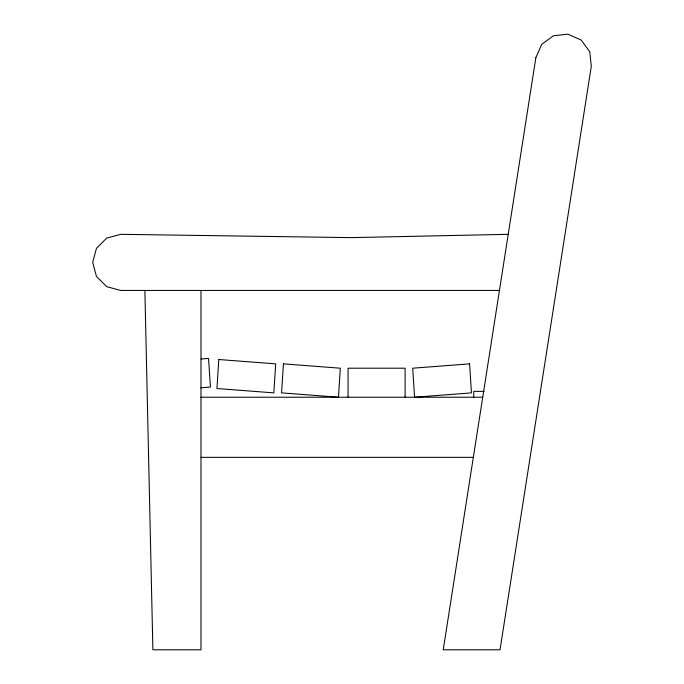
<?xml version="1.0" encoding="UTF-8"?>
<svg xmlns="http://www.w3.org/2000/svg" width="684" height="684" viewBox="0 0 684 684"><rect width="100%" height="100%" fill="white"/><g stroke="black" fill="none" stroke-linecap="round" stroke-linejoin="round"><path stroke-width="1.03" d="M201.164 358.98L208.543 358.433L210.433 387.076L200.942 387.777M508.221 234.321L351.217 237.63L120.752 234.321L106.721 238.075L96.453 248.343L92.691 262.374L96.453 276.404L106.721 286.673L120.752 290.435L499.448 290.435M484.186 391.368L473.755 391.368L473.755 397.737M200.985 397.224L482.742 397.224M200.985 457.348L473.337 457.348M144.88 290.435L152.891 649.8L200.985 649.8L200.985 290.435M405.108 397.293L405.108 368.206L348.071 368.206L348.071 397.293M218.794 359.51L216.939 388.529L273.831 392.873L275.695 363.862L218.794 359.51M283.433 363.862L281.577 392.873L338.469 397.224L340.324 368.206L283.433 363.862M535.871 57.584L443.223 649.8L500.021 649.8L591.309 66.254L589.762 51.813L581.203 40.082L567.925 34.2L553.484 35.748L541.754 44.306L535.871 57.584M469.6 363.862L412.708 368.206L414.564 397.224L471.456 392.873L469.6 363.862"/></g></svg>
